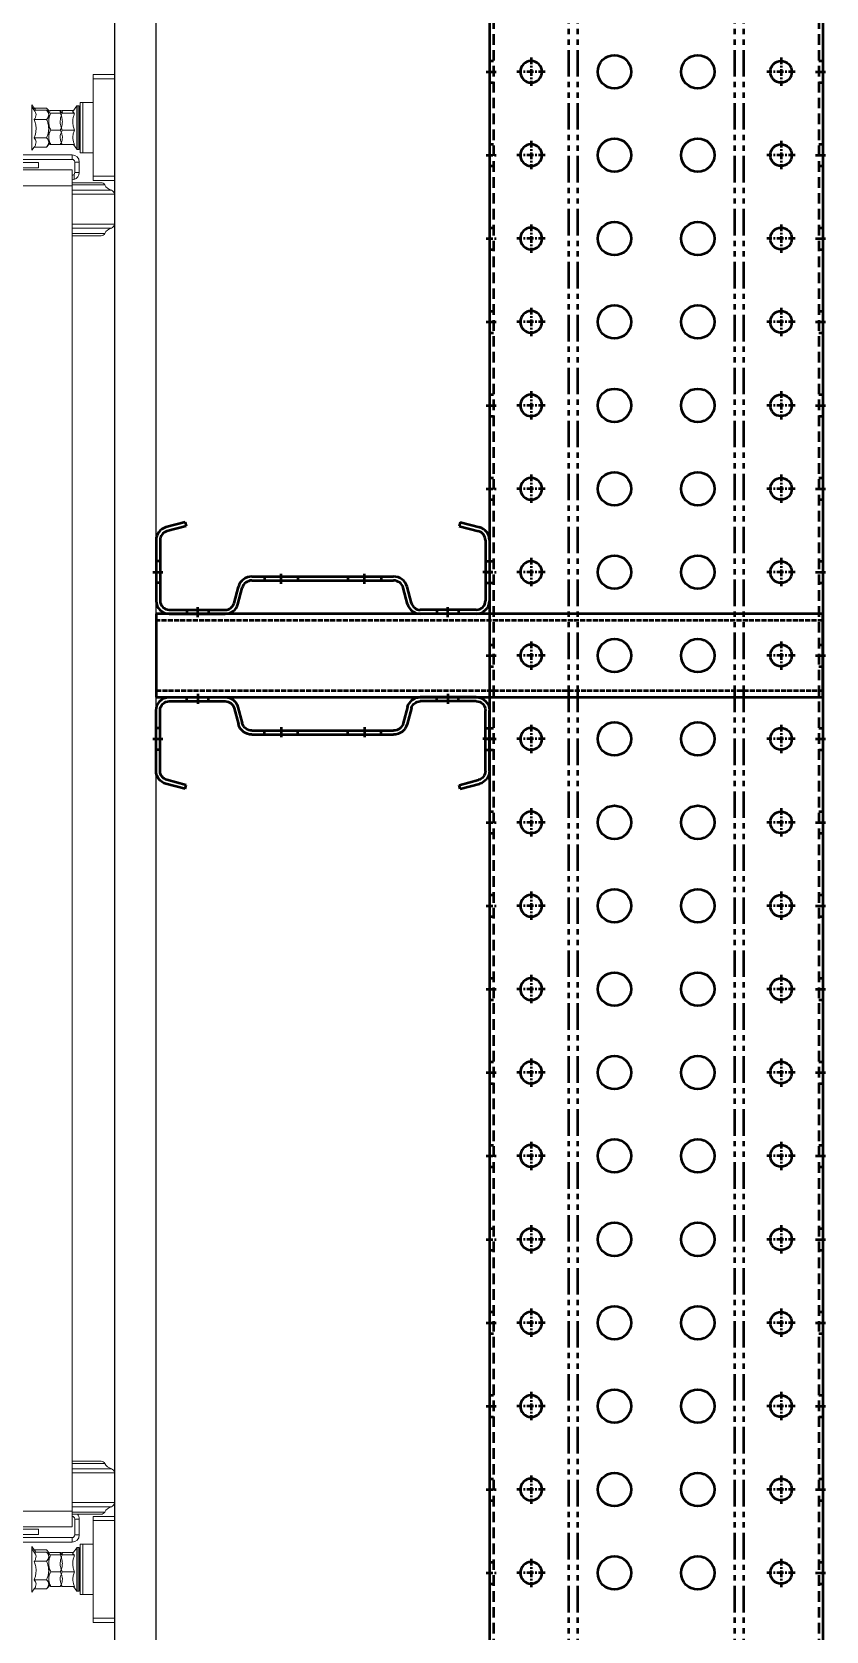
# Model space of a CAD drawing. Header units: millimetres. Extents: x -677815 to 476396, y -125373 to 39000.
# Drawn here: x 398462 to 398939, y -30490 to -29531 of the extents above; entities that cross this region are included whole.
import ezdxf

# ---------------------------------------------------------------- set-up
doc = ezdxf.new("R2010")
doc.units = ezdxf.units.MM
for name, pattern in [('Xref Rapid Pick$0$AM_ISO02W050', [7.5, 6, -1.5]), ('Xref Rapid Pick$0$AM_ISO02W050x2', [3.75, 3, -0.75]), ('Xref Rapid Pick$0$CENTER', [7, 4, -1, 1, -1]), ('Xref Rapid Pick$0$HIDDEN', [9.525, 6.35, -3.175]), ('Xref Rapid Pick$0$PHANTOM2', [31.75, 15.875, -3.175, 3.175, -3.175, 3.175, -3.175])]:
    doc.linetypes.add(name, pattern=pattern)
for name, color, linetype, lineweight in [('AM_BOR', 4, 'Continuous', 25), ('Xref Rapid Pick$0$AM_BOR', 4, 'Continuous', 25), ('Xref Rapid Pick$0$BEAM_SIGMA', 2, 'Continuous', 50), ('Xref Rapid Pick$0$S Cont 2.5', 7, 'Continuous', 50), ('Xref Rapid Pick$0$S Hidden', 9, 'Xref Rapid Pick$0$AM_ISO02W050', 25)]:
    doc.layers.add(name, color=color, linetype=linetype, lineweight=lineweight)
doc.layers.add('Xref Rapid Pick$0$B', color=4, linetype='Continuous')
doc.layers.add('Xref Rapid Pick$0$RCD_DETAILS', color=55, linetype='Continuous')

# ---------------------------------------------------------------- blocks, each defined once
blk = doc.blocks.new('*U794')
for p, q in [((32175, 25), (-25, 25)), ((32175, -175), (-25, -175))]:
    blk.add_line(p, q)
at = {"color": 8, "linetype": 'Xref Rapid Pick$0$HIDDEN'}
for p, q in [((32175, 22.6), (-25, 22.6)), ((11443.5, 25), (11443.5, 22.6)), ((11456.5, 25), (11456.5, 22.6)), ((11493.5, 25), (11493.5, 22.6)), ((11506.5, 25), (11506.5, 22.6)), ((11543.5, 25), (11543.5, 22.6)), ((11556.5, 25), (11556.5, 22.6)), ((11593.5, 25), (11593.5, 22.6)), ((11606.5, 25), (11606.5, 22.6)), ((11643.5, 25), (11643.5, 22.6)), ((11656.5, 25), (11656.5, 22.6)), ((11693.5, 25), (11693.5, 22.6)), ((11706.5, 25), (11706.5, 22.6)), ((11743.5, 25), (11743.5, 22.6)), ((11756.5, 25), (11756.5, 22.6)), ((11793.5, 25), (11793.5, 22.6)), ((11806.5, 25), (11806.5, 22.6)), ((11843.5, 25), (11843.5, 22.6)), ((11856.5, 25), (11856.5, 22.6)), ((11893.5, 25), (11893.5, 22.6)), ((11906.5, 25), (11906.5, 22.6)), ((11943.5, 25), (11943.5, 22.6)), ((11956.5, 25), (11956.5, 22.6)), ((11993.5, 25), (11993.5, 22.6)), ((12006.5, 25), (12006.5, 22.6)), ((12043.5, 25), (12043.5, 22.6)), ((12056.5, 25), (12056.5, 22.6)), ((12093.5, 25), (12093.5, 22.6)), ((12106.5, 25), (12106.5, 22.6)), ((12143.5, 25), (12143.5, 22.6)), ((12156.5, 25), (12156.5, 22.6)), ((12193.5, 25), (12193.5, 22.6)), ((12206.5, 25), (12206.5, 22.6)), ((12243.5, 25), (12243.5, 22.6)), ((12256.5, 25), (12256.5, 22.6)), ((12293.5, 25), (12293.5, 22.6)), ((12306.5, 25), (12306.5, 22.6)), ((12343.5, 25), (12343.5, 22.6)), ((12356.5, 25), (12356.5, 22.6)), ((32175, -172.6), (-25, -172.6)), ((11443.5, -172.6), (11443.5, -175)), ((11456.5, -172.6), (11456.5, -175)), ((11493.5, -172.6), (11493.5, -175)), ((11506.5, -172.6), (11506.5, -175)), ((11543.5, -172.6), (11543.5, -175)), ((11556.5, -172.6), (11556.5, -175)), ((11593.5, -172.6), (11593.5, -175)), ((11606.5, -172.6), (11606.5, -175)), ((11643.5, -172.6), (11643.5, -175)), ((11656.5, -172.6), (11656.5, -175)), ((11693.5, -172.6), (11693.5, -175)), ((11706.5, -172.6), (11706.5, -175)), ((11743.5, -172.6), (11743.5, -175)), ((11756.5, -172.6), (11756.5, -175)), ((11793.5, -172.6), (11793.5, -175)), ((11806.5, -172.6), (11806.5, -175)), ((11843.5, -172.6), (11843.5, -175)), ((11856.5, -172.6), (11856.5, -175)), ((11893.5, -172.6), (11893.5, -175)), ((11906.5, -172.6), (11906.5, -175)), ((11943.5, -172.6), (11943.5, -175)), ((11956.5, -172.6), (11956.5, -175)), ((11993.5, -172.6), (11993.5, -175)), ((12006.5, -172.6), (12006.5, -175)), ((12043.5, -172.6), (12043.5, -175)), ((12056.5, -172.6), (12056.5, -175)), ((12093.5, -172.6), (12093.5, -175)), ((12106.5, -172.6), (12106.5, -175)), ((12143.5, -172.6), (12143.5, -175)), ((12156.5, -172.6), (12156.5, -175)), ((12193.5, -172.6), (12193.5, -175)), ((12206.5, -172.6), (12206.5, -175)), ((12243.5, -172.6), (12243.5, -175)), ((12256.5, -172.6), (12256.5, -175)), ((12293.5, -172.6), (12293.5, -175)), ((12306.5, -172.6), (12306.5, -175)), ((12343.5, -172.6), (12343.5, -175)), ((12356.5, -172.6), (12356.5, -175))]:
    blk.add_line(p, q, dxfattribs=at)
at = {"color": 8, "linetype": 'Xref Rapid Pick$0$CENTER'}
for p, q in [((11450, 27), (11450, 20.6)), ((11500, 27), (11500, 20.6)), ((11550, 27), (11550, 20.6)), ((11600, 27), (11600, 20.6)), ((11650, 27), (11650, 20.6)), ((11700, 27), (11700, 20.6)), ((11750, 27), (11750, 20.6)), ((11800, 27), (11800, 20.6)), ((11850, 27), (11850, 20.6)), ((11900, 27), (11900, 20.6)), ((11950, 27), (11950, 20.6)), ((12000, 27), (12000, 20.6)), ((12050, 27), (12050, 20.6)), ((12100, 27), (12100, 20.6)), ((12150, 27), (12150, 20.6)), ((12200, 27), (12200, 20.6)), ((12250, 27), (12250, 20.6)), ((12300, 27), (12300, 20.6)), ((12350, 27), (12350, 20.6)), ((11458.5, 0), (11441.5, 0)), ((11450, -8.5), (11450, 8.5)), ((11508.5, 0), (11491.5, 0)), ((11500, -8.5), (11500, 8.5)), ((11558.5, 0), (11541.5, 0)), ((11550, -8.5), (11550, 8.5)), ((11608.5, 0), (11591.5, 0)), ((11600, -8.5), (11600, 8.5)), ((11658.5, 0), (11641.5, 0)), ((11650, -8.5), (11650, 8.5)), ((11708.5, 0), (11691.5, 0)), ((11700, -8.5), (11700, 8.5)), ((11758.5, 0), (11741.5, 0)), ((11750, -8.5), (11750, 8.5)), ((11808.5, 0), (11791.5, 0)), ((11800, -8.5), (11800, 8.5)), ((11858.5, 0), (11841.5, 0)), ((11850, -8.5), (11850, 8.5)), ((11908.5, 0), (11891.5, 0)), ((11900, -8.5), (11900, 8.5)), ((11958.5, 0), (11941.5, 0)), ((11950, -8.5), (11950, 8.5)), ((12008.5, 0), (11991.5, 0)), ((12000, -8.5), (12000, 8.5)), ((12058.5, 0), (12041.5, 0)), ((12050, -8.5), (12050, 8.5)), ((12108.5, 0), (12091.5, 0)), ((12100, -8.5), (12100, 8.5)), ((12158.5, 0), (12141.5, 0)), ((12150, -8.5), (12150, 8.5)), ((12208.5, 0), (12191.5, 0)), ((12200, -8.5), (12200, 8.5)), ((12258.5, 0), (12241.5, 0)), ((12250, -8.5), (12250, 8.5)), ((12308.5, 0), (12291.5, 0)), ((12300, -8.5), (12300, 8.5)), ((12358.5, 0), (12341.5, 0)), ((12350, -8.5), (12350, 8.5)), ((11450, -158.5), (11450, -141.5)), ((11500, -158.5), (11500, -141.5)), ((11550, -158.5), (11550, -141.5)), ((11600, -158.5), (11600, -141.5)), ((11650, -158.5), (11650, -141.5)), ((11700, -158.5), (11700, -141.5)), ((11750, -158.5), (11750, -141.5)), ((11800, -158.5), (11800, -141.5)), ((11850, -158.5), (11850, -141.5)), ((11900, -158.5), (11900, -141.5)), ((11950, -158.5), (11950, -141.5)), ((12000, -158.5), (12000, -141.5)), ((12050, -158.5), (12050, -141.5)), ((12100, -158.5), (12100, -141.5)), ((12150, -158.5), (12150, -141.5)), ((12200, -158.5), (12200, -141.5)), ((12250, -158.5), (12250, -141.5)), ((12300, -158.5), (12300, -141.5)), ((12350, -158.5), (12350, -141.5)), ((11458.5, -150), (11441.5, -150)), ((11508.5, -150), (11491.5, -150)), ((11558.5, -150), (11541.5, -150)), ((11608.5, -150), (11591.5, -150)), ((11658.5, -150), (11641.5, -150)), ((11708.5, -150), (11691.5, -150)), ((11758.5, -150), (11741.5, -150)), ((11808.5, -150), (11791.5, -150)), ((11858.5, -150), (11841.5, -150)), ((11908.5, -150), (11891.5, -150)), ((11958.5, -150), (11941.5, -150)), ((12008.5, -150), (11991.5, -150)), ((12058.5, -150), (12041.5, -150)), ((12108.5, -150), (12091.5, -150)), ((12158.5, -150), (12141.5, -150)), ((12208.5, -150), (12191.5, -150)), ((12258.5, -150), (12241.5, -150)), ((12308.5, -150), (12291.5, -150)), ((12358.5, -150), (12341.5, -150)), ((11450, -170.6), (11450, -177)), ((11500, -170.6), (11500, -177)), ((11550, -170.6), (11550, -177)), ((11600, -170.6), (11600, -177)), ((11650, -170.6), (11650, -177)), ((11700, -170.6), (11700, -177)), ((11750, -170.6), (11750, -177)), ((11800, -170.6), (11800, -177)), ((11850, -170.6), (11850, -177)), ((11900, -170.6), (11900, -177)), ((11950, -170.6), (11950, -177)), ((12000, -170.6), (12000, -177)), ((12050, -170.6), (12050, -177)), ((12100, -170.6), (12100, -177)), ((12150, -170.6), (12150, -177)), ((12200, -170.6), (12200, -177)), ((12250, -170.6), (12250, -177)), ((12300, -170.6), (12300, -177)), ((12350, -170.6), (12350, -177))]:
    blk.add_line(p, q, dxfattribs=at)
at = {"color": 9, "linetype": 'Xref Rapid Pick$0$PHANTOM2'}
for p, q in [((32175, -22.54), (-25, -22.54)), ((32175, -27.9), (-25, -27.9)), ((32175, -122.1), (-25, -122.1)), ((32175, -127.46), (-25, -127.46))]:
    blk.add_line(p, q, dxfattribs=at)
at = {"extrusion": (0, 0, -1)}
for centre in [(-11450, 0), (-11500, 0), (-11550, 0), (-11600, 0), (-11650, 0), (-11700, 0), (-11750, 0), (-11800, 0), (-11850, 0), (-11900, 0), (-11950, 0), (-12000, 0), (-12050, 0), (-12100, 0), (-12150, 0), (-12200, 0), (-12250, 0), (-12300, 0), (-12350, 0)]:
    blk.add_circle(centre, 6.5, dxfattribs=at)
for centre, radius in [((11450, -50), 10), ((11500, -50), 10), ((11550, -50), 10), ((11600, -50), 10), ((11650, -50), 10), ((11700, -50), 10), ((11750, -50), 10), ((11800, -50), 10), ((11850, -50), 10), ((11900, -50), 10), ((11950, -50), 10), ((12000, -50), 10), ((12050, -50), 10), ((12100, -50), 10), ((12150, -50), 10), ((12200, -50), 10), ((12250, -50), 10), ((12300, -50), 10), ((12350, -50), 10), ((11450, -100), 10), ((11500, -100), 10), ((11550, -100), 10), ((11600, -100), 10), ((11650, -100), 10), ((11700, -100), 10), ((11750, -100), 10), ((11800, -100), 10), ((11850, -100), 10), ((11900, -100), 10), ((11950, -100), 10), ((12000, -100), 10), ((12050, -100), 10), ((12100, -100), 10), ((12150, -100), 10), ((12200, -100), 10), ((12250, -100), 10), ((12300, -100), 10), ((12350, -100), 10), ((11450, -150), 6.5), ((11500, -150), 6.5), ((11550, -150), 6.5), ((11600, -150), 6.5), ((11650, -150), 6.5), ((11700, -150), 6.5), ((11750, -150), 6.5), ((11800, -150), 6.5), ((11850, -150), 6.5), ((11900, -150), 6.5), ((11950, -150), 6.5), ((12000, -150), 6.5), ((12050, -150), 6.5), ((12100, -150), 6.5), ((12150, -150), 6.5), ((12200, -150), 6.5), ((12250, -150), 6.5), ((12300, -150), 6.5), ((12350, -150), 6.5)]:
    blk.add_circle(centre, radius)
blk = doc.blocks.new('Xref Rapid Pick$0$RK1223 sv')
for p, q in [((44.25, 25), (7.9, 25)), ((44.25, 22.6), (7.9, 22.6)), ((0, 17.1), (0, -16.48)), ((2.4, 17.1), (2.4, -16.48)), ((52.66, 6.93), (49.56, 18.52)), ((54.98, 7.55), (51.88, 19.14)), ((54.98, 7.55), (52.66, 6.93)), ((5.86, -24.11), (15.55, -26.7)), ((6.48, -21.79), (16.17, -24.39)), ((20, -32.5), (20, -117.5)), ((22.4, -32.5), (22.4, -117.5)), ((5.86, -125.89), (15.55, -123.3)), ((0, -167.1), (0, -133.52)), ((2.4, -167.1), (2.4, -133.52)), ((6.48, -128.21), (16.17, -125.61)), ((52.66, -156.93), (49.56, -168.52)), ((54.98, -157.55), (51.88, -169.14)), ((54.98, -157.55), (52.66, -156.93)), ((44.25, -172.6), (7.9, -172.6)), ((44.25, -175), (7.9, -175))]:
    blk.add_line(p, q)
at = {"color": 8, "linetype": 'Xref Rapid Pick$0$HIDDEN'}
for p, q in [((18.5, 22.6), (18.5, 25)), ((31.5, 22.6), (31.5, 25)), ((2.4, 6.5), (0, 6.5)), ((2.4, -6.5), (0, -6.5)), ((22.4, -40), (20, -40)), ((22.4, -60), (20, -60)), ((22.4, -90), (20, -90)), ((22.4, -110), (20, -110)), ((2.4, -143.5), (0, -143.5)), ((2.4, -156.5), (0, -156.5)), ((18.5, -172.6), (18.5, -175)), ((31.5, -172.6), (31.5, -175))]:
    blk.add_line(p, q, dxfattribs=at)
at = {"color": 8, "linetype": 'Xref Rapid Pick$0$CENTER'}
for p, q in [((25, 27), (25, 20.6)), ((-2, 0), (4.4, 0)), ((18, -50), (24.4, -50)), ((18, -100), (24.4, -100)), ((-2, -150), (4.4, -150)), ((25, -177), (25, -170.6))]:
    blk.add_line(p, q, dxfattribs=at)
for centre, radius, start, end in [((7.9, 17.1), 7.9, 90, 180), ((7.9, 17.1), 5.5, 90, 180), ((44.25, 17.1), 7.9, 15, 90), ((44.25, 17.1), 5.5, 15, 90), ((7.9, -16.48), 7.9, 180, 255), ((7.9, -16.48), 5.5, 180, 255), ((14, -32.5), 6, 0, 75), ((14, -32.5), 8.4, 0, 75), ((14, -117.5), 6, 285, 360), ((14, -117.5), 8.4, 285, 360), ((7.9, -133.52), 7.9, 105, 180), ((7.9, -133.52), 5.5, 105, 180), ((7.9, -167.1), 7.9, 180, 270), ((7.9, -167.1), 5.5, 180, 270), ((44.25, -167.1), 5.5, 270, 345), ((44.25, -167.1), 7.9, 270, 345)]:
    blk.add_arc(centre, radius, start, end)
blk = doc.blocks.new('*U791')
at = {"layer": 'Xref Rapid Pick$0$BEAM_SIGMA'}
blk.add_blockref('Xref Rapid Pick$0$RK1223 sv', (0, 0), dxfattribs=at)
blk = doc.blocks.new('Xref Rapid Pick$0$A$C3945242F')
at = {"layer": 'Xref Rapid Pick$0$S Cont 2.5'}
for p, q in [((0, 400), (0, 0)), ((50, 400), (0, 400)), ((50, 0), (50, 400)), ((0, 0), (50, 0))]:
    blk.add_line(p, q, dxfattribs=at)
at = {"layer": 'Xref Rapid Pick$0$S Hidden', "linetype": 'Xref Rapid Pick$0$AM_ISO02W050x2', "lineweight": 50}
for p, q in [((4, 400), (4, 0)), ((46, 0), (46, 400))]:
    blk.add_line(p, q, dxfattribs=at)
blk = doc.blocks.new('*U883')
at = {"xscale": -1}
blk.add_blockref('*U791', (-25, 159.51), dxfattribs=at)
blk.add_blockref('*U791', (25, 159.51))
at = {"layer": 'Xref Rapid Pick$0$AM_BOR'}
blk.add_blockref('Xref Rapid Pick$0$A$C3945242F', (-25, -215.49), dxfattribs=at)
blk = doc.blocks.new('*U884')
at = {"layer": 'Xref Rapid Pick$0$B', "color": 0, "linetype": 'ByBlock', "lineweight": -2, "transparency": 16777216}
blk.add_blockref('*U883', (11900, 0), dxfattribs=at)
blk = doc.blocks.new('Xref Rapid Pick$0$RP')
at = {"linetype": 'Continuous', "lineweight": 15}
for p, q in [((-406.79, 0), (-406.79, 177.97)), ((-397.25, 177.97), (-397.25, 0)), ((397.25, 0), (397.25, 177.97)), ((406.79, 177.97), (406.79, 0)), ((-415.89, 50.85), (-415.89, 0)), ((-413.14, 50.85), (-413.14, 0)), ((-411.24, 20.22), (-411.24, 49.58)), ((-408.06, 49.58), (-408.06, 20.22)), ((408.06, 20.22), (408.06, 49.58)), ((411.24, 49.58), (411.24, 20.22)), ((413.14, 50.85), (413.14, 0)), ((415.89, 50.85), (415.89, 0)), ((-445.87, 24.08), (-443.9, 22.66)), ((-445.87, 24.08), (-419.9, 24.08)), ((-443.9, 15.31), (-443.9, 22.66)), ((-438.39, 15.31), (-438.39, 22.66)), ((-427.38, 15.31), (-427.38, 22.66)), ((-421.88, 22.66), (-419.9, 24.08)), ((-421.88, 15.31), (-421.88, 22.66)), ((-420.53, 22.66), (-418.55, 24.08)), ((-420.53, 15.31), (-420.53, 22.66)), ((-419.9, 24.08), (-418.55, 24.08)), ((-411.24, 20.22), (-408.06, 20.22)), ((408.06, 20.22), (411.24, 20.22)), ((418.55, 24.08), (420.53, 22.66)), ((418.55, 24.08), (444.52, 24.08)), ((420.53, 15.31), (420.53, 22.66)), ((426.03, 15.31), (426.03, 22.66)), ((437.04, 15.31), (437.04, 22.66)), ((442.54, 22.66), (444.52, 24.08)), ((442.54, 15.31), (442.54, 22.66)), ((443.9, 22.66), (445.87, 24.08)), ((443.9, 15.31), (443.9, 22.66)), ((444.52, 24.08), (445.87, 24.08)), ((-443.9, 15.31), (-442.42, 14.03)), ((-442.42, 14.03), (-441.14, 14.03)), ((-442.42, 12.76), (-442.42, 7.09)), ((-441.14, 14.03), (-432.89, 14.03)), ((-433.74, 12.76), (-433.74, 7.09)), ((-432.89, 14.03), (-425.97, 14.03)), ((-422.77, 14.03), (-425.97, 14.03)), ((-423.54, 12.76), (-423.54, 7.09)), ((-423.35, 14.03), (-421.88, 15.31)), ((-422.61, 14.03), (-422, 14.03)), ((-422, 14.03), (-420.53, 15.31)), ((-422, 12.76), (-422, 7.09)), ((420.53, 15.31), (422, 14.03)), ((422, 14.03), (423.28, 14.03)), ((422, 12.76), (422, 7.09)), ((423.28, 14.03), (431.54, 14.03)), ((430.68, 12.76), (430.68, 7.09)), ((431.54, 14.03), (438.57, 14.03)), ((441.65, 14.03), (438.46, 14.03)), ((440.89, 12.76), (440.89, 7.09)), ((441.07, 14.03), (442.54, 15.31)), ((441.81, 14.03), (442.42, 14.03)), ((442.42, 14.03), (443.9, 15.31)), ((442.42, 12.76), (442.42, 7.09)), ((-442.42, 5.86), (-442.42, -1.5)), ((-433.74, 5.86), (-433.74, -1.5)), ((-423.54, 5.86), (-423.54, -1.5)), ((-422, 5.86), (-422, -0.93)), ((-415.89, 0), (-413.14, 0)), ((-397.25, 0), (-406.79, 0)), ((-399.16, -17.38), (-399.16, 0)), ((-397.25, 0), (397.25, 0)), ((-394.65, -2.38), (-394.65, 0)), ((-392.21, 0), (-392.21, -25.42)), ((-374.33, -25.42), (-374.33, 0)), ((-371.89, 0), (-371.89, -23.59)), ((-368.7, -19.62), (-368.7, 0)), ((-367.38, 0), (-367.38, -17.38)), ((367.38, -17.38), (367.38, 0)), ((368.7, 0), (368.7, -19.62)), ((371.89, -23.59), (371.89, 0)), ((374.33, 0), (374.33, -25.42)), ((392.21, -25.42), (392.21, 0)), ((394.65, 0), (394.65, -23.59)), ((406.79, 0), (397.25, 0)), ((397.84, -19.62), (397.84, 0)), ((399.16, 0), (399.16, -17.38)), ((401.02, -1.16), (400.86, 0)), ((413.14, 0), (415.89, 0)), ((422, 5.86), (422, -1.5)), ((430.68, 5.86), (430.68, -1.5)), ((440.89, 5.86), (440.89, -1.5)), ((442.42, 5.86), (442.42, -0.93)), ((-447.31, -4.77), (-447.31, -6.36)), ((-447.31, -4.77), (-417.12, -4.77)), ((-447.31, -6.36), (-447.31, -12.71)), ((-447.31, -6.36), (-417.12, -6.36)), ((-445.3, -3.12), (-445.3, -4)), ((-419.12, -3.12), (-445.3, -3.12)), ((-419.12, -4), (-445.3, -4)), ((-442.42, -0.93), (-445.2, -2.91)), ((-419.22, -2.91), (-445.2, -2.91)), ((-419.37, -4.26), (-445.05, -4.26)), ((-438.57, -4.26), (-438.57, -4.77)), ((-425.85, -4.77), (-425.85, -4.26)), ((-419.22, -2.91), (-422.54, -0.54)), ((-419.12, -4), (-419.12, -3.12)), ((-417.12, -6.36), (-417.12, -4.77)), ((-417.12, -12.71), (-417.12, -6.36)), ((-411.55, -1.59), (-411.55, -4.33)), ((-402.02, -1.59), (-411.55, -1.59)), ((-402.02, -4.33), (-411.55, -4.33)), ((-402.02, -1.59), (-402.02, -4.33)), ((-397.84, -0.13), (-397.84, -19.62)), ((-394.65, -23.59), (-394.65, -2.38)), ((404.11, -1.16), (401.02, -1.16)), ((405.2, -1.59), (405.2, -4.33)), ((405.2, -1.59), (411.55, -1.59)), ((405.2, -4.33), (411.55, -4.33)), ((411.55, -1.59), (411.55, -4.33)), ((417.12, -4.77), (417.12, -6.36)), ((417.12, -4.77), (447.31, -4.77)), ((417.12, -6.36), (417.12, -12.71)), ((417.12, -6.36), (447.31, -6.36)), ((419.12, -3.12), (419.12, -4)), ((445.3, -3.12), (419.12, -3.12)), ((445.3, -4), (419.12, -4)), ((422, -0.93), (419.22, -2.91)), ((445.2, -2.91), (419.22, -2.91)), ((445.05, -4.26), (419.37, -4.26)), ((425.85, -4.26), (425.85, -4.77)), ((438.57, -4.77), (438.57, -4.26)), ((445.2, -2.91), (441.88, -0.54)), ((445.3, -4), (445.3, -3.12)), ((447.31, -6.36), (447.31, -4.77)), ((447.31, -12.71), (447.31, -6.36)), ((-463.99, -25.42), (-463.99, -12.71)), ((-463.99, -12.71), (-461.45, -12.71)), ((-461.45, -12.71), (-461.45, -25.42)), ((-461.45, -12.71), (-402.97, -12.71)), ((-402.97, -25.42), (-402.97, -12.71)), ((-402.97, -12.71), (-400.43, -12.71)), ((-400.43, -12.71), (-400.43, -25.42)), ((400.43, -25.42), (400.43, -12.71)), ((400.43, -12.71), (402.97, -12.71)), ((402.97, -12.71), (402.97, -25.42)), ((402.97, -12.71), (461.45, -12.71)), ((461.45, -25.42), (461.45, -12.71)), ((461.45, -12.71), (463.99, -12.71)), ((463.99, -12.71), (463.99, -25.42)), ((-461.45, -25.42), (-463.99, -25.42)), ((-461.45, -25.42), (-402.97, -25.42)), ((-400.43, -25.42), (-402.97, -25.42)), ((-392.21, -25.42), (-374.33, -25.42)), ((374.33, -25.42), (392.21, -25.42)), ((402.97, -25.42), (400.43, -25.42)), ((402.97, -25.42), (461.45, -25.42)), ((463.99, -25.42), (461.45, -25.42))]:
    blk.add_line(p, q, dxfattribs=at)
for centre, radius, start, end in [((-411.55, 0), 4.33, 180, 270), ((-411.55, 0), 1.59, 180, 270), ((-402.02, 0), 1.59, 270, 0), ((411.55, 0), 1.59, 270, 0), ((411.55, 0), 4.33, 270, 0), ((-445.05, -3.12), 0.254, 125.53768, 180), ((-445.05, -4), 0.254, 180, 270), ((-419.37, -4), 0.254, 270, 0), ((-419.37, -3.12), 0.254, 0, 54.46232), ((-402.02, 0), 4.33, 270, 311.28645), ((405.2, 0), 4.33, 195.47763, 270), ((405.2, 0), 1.59, 226.71899, 270), ((419.37, -3.12), 0.254, 125.53768, 180), ((419.37, -4), 0.254, 180, 270), ((445.05, -4), 0.254, 270, 0), ((445.05, -3.12), 0.254, 0, 54.46232), ((-396.62, -17.38), 2.54, 180, 241.3297), ((-369.92, -17.38), 2.54, 298.6703, 0), ((369.92, -17.38), 2.54, 180, 241.3297), ((396.62, -17.38), 2.54, 298.6703, 0), ((-401.01, -25.42), 6.62, 16.10847, 61.3297), ((-392.21, -22.88), 2.54, 196.10847, 270), ((-374.33, -22.88), 2.54, 270, 343.89153), ((-365.53, -25.42), 6.62, 118.6703, 163.89153), ((365.53, -25.42), 6.62, 16.10847, 61.3297), ((374.33, -22.88), 2.54, 196.10847, 270), ((392.21, -22.88), 2.54, 270, 343.89153), ((401.01, -25.42), 6.62, 118.6703, 163.89153)]:
    blk.add_arc(centre, radius, start, end, dxfattribs=at)
for points, knots in [([(-443.9, 22.66), (-443.41, 22.36), (-442.43, 21.73), (-440.96, 21.52), (-439.6, 21.88), (-438.8, 22.4), (-438.39, 22.66)], [0, 0, 0, 0, 0.270479, 0.550331, 0.772332, 1, 1, 1, 1]), ([(-438.39, 22.66), (-437.69, 22.43), (-436.27, 21.97), (-433.9, 21.57), (-431.3, 21.61), (-429.07, 22.09), (-427.78, 22.53), (-427.38, 22.66)], [0, 0, 0, 0, 0.1972011, 0.3973854, 0.6374081, 0.886644, 1, 1, 1, 1]), ([(-427.38, 22.66), (-426.9, 22.36), (-425.91, 21.73), (-424.45, 21.52), (-423.09, 21.88), (-422.28, 22.4), (-421.88, 22.66)], [0, 0, 0, 0, 0.270479, 0.550331, 0.772332, 1, 1, 1, 1]), ([(-421.88, 21.92), (-421.84, 21.93), (-421.37, 22.04), (-420.93, 22.37), (-420.53, 22.66)], [0, 0, 0, 0, 0.086767, 1, 1, 1, 1]), ([(420.53, 22.66), (421.01, 22.36), (422, 21.73), (423.46, 21.52), (424.82, 21.88), (425.62, 22.4), (426.03, 22.66)], [0, 0, 0, 0, 0.270479, 0.550331, 0.772332, 1, 1, 1, 1]), ([(426.03, 22.66), (426.73, 22.43), (428.15, 21.97), (430.52, 21.57), (433.13, 21.61), (435.35, 22.09), (436.64, 22.53), (437.04, 22.66)], [0, 0, 0, 0, 0.1972011, 0.3973854, 0.6374081, 0.886644, 1, 1, 1, 1]), ([(437.04, 22.66), (437.52, 22.36), (438.51, 21.73), (439.97, 21.52), (441.33, 21.88), (442.14, 22.4), (442.54, 22.66)], [0, 0, 0, 0, 0.270479, 0.550331, 0.772332, 1, 1, 1, 1]), ([(442.54, 21.92), (442.59, 21.93), (443.05, 22.04), (443.49, 22.37), (443.9, 22.66)], [0, 0, 0, 0, 0.086767, 1, 1, 1, 1]), ([(-441.14, 14.03), (-441.53, 14.08), (-442.31, 14.18), (-443.22, 14.75), (-443.74, 15.18), (-443.9, 15.31)], [0, 0, 0, 0, 0.406292, 0.82727, 1, 1, 1, 1]), ([(-442.42, 12.76), (-442.05, 12.95), (-441.18, 13.4), (-439.73, 13.91), (-438.64, 13.99), (-438.08, 14.03)], [0, 0, 0, 0, 0.26546, 0.628076, 1, 1, 1, 1]), ([(-441.65, 14.03), (-441.76, 13.99), (-441.98, 13.89), (-442.23, 13.32), (-442.38, 12.89), (-442.42, 12.76)], [0, 0, 0, 0, 0.406292, 0.82727, 1, 1, 1, 1]), ([(-438.39, 15.31), (-438.82, 14.97), (-439.69, 14.29), (-440.64, 14.04), (-441.13, 14.03), (-441.14, 14.03)], [0, 0, 0, 0, 0.48434, 0.986326, 1, 1, 1, 1]), ([(-432.89, 14.03), (-433.01, 14.04), (-433.84, 14.04), (-435.38, 14.25), (-437.08, 14.76), (-438.07, 15.17), (-438.39, 15.31)], [0, 0, 0, 0, 0.066532, 0.435283, 0.814551, 1, 1, 1, 1]), ([(-438.08, 14.03), (-437.98, 14.03), (-437.33, 14.02), (-436.12, 13.82), (-434.78, 13.31), (-434, 12.9), (-433.74, 12.76)], [0, 0, 0, 0, 0.066532, 0.435283, 0.814551, 1, 1, 1, 1]), ([(-433.74, 12.76), (-432.95, 13.1), (-431.33, 13.78), (-429.57, 14.03), (-428.66, 14.03), (-428.64, 14.03)], [0, 0, 0, 0, 0.48434, 0.986326, 1, 1, 1, 1]), ([(-427.38, 15.31), (-427.85, 15.12), (-428.95, 14.67), (-430.79, 14.15), (-432.18, 14.07), (-432.89, 14.03)], [0, 0, 0, 0, 0.26546, 0.628076, 1, 1, 1, 1]), ([(-428.64, 14.03), (-427.93, 13.99), (-426.47, 13.89), (-424.78, 13.32), (-423.82, 12.89), (-423.54, 12.76)], [0, 0, 0, 0, 0.406292, 0.82727, 1, 1, 1, 1]), ([(-424.63, 14.03), (-425.01, 14.08), (-425.8, 14.18), (-426.71, 14.75), (-427.23, 15.18), (-427.38, 15.31)], [0, 0, 0, 0, 0.406292, 0.82727, 1, 1, 1, 1]), ([(-421.88, 15.31), (-422.31, 14.97), (-423.18, 14.29), (-424.13, 14.04), (-424.62, 14.03), (-424.63, 14.03)], [0, 0, 0, 0, 0.48434, 0.986326, 1, 1, 1, 1]), ([(-423.54, 12.76), (-423.42, 13.1), (-423.17, 13.78), (-422.91, 14.03), (-422.77, 14.03), (-422.77, 14.03)], [0, 0, 0, 0, 0.48434, 0.986326, 1, 1, 1, 1]), ([(-420.53, 15.31), (-420.95, 14.97), (-421.83, 14.29), (-422.78, 14.04), (-423.27, 14.03), (-423.28, 14.03)], [0, 0, 0, 0, 0.48434, 0.986326, 1, 1, 1, 1]), ([(-422.77, 14.03), (-422.66, 13.99), (-422.44, 13.89), (-422.19, 13.32), (-422.05, 12.89), (-422, 12.76)], [0, 0, 0, 0, 0.406292, 0.82727, 1, 1, 1, 1]), ([(423.28, 14.03), (422.89, 14.08), (422.11, 14.18), (421.2, 14.75), (420.68, 15.18), (420.53, 15.31)], [0, 0, 0, 0, 0.406292, 0.82727, 1, 1, 1, 1]), ([(422, 12.76), (422.37, 12.95), (423.24, 13.4), (424.69, 13.91), (425.78, 13.99), (426.34, 14.03)], [0, 0, 0, 0, 0.26546, 0.628076, 1, 1, 1, 1]), ([(422.77, 14.03), (422.66, 13.99), (422.44, 13.89), (422.19, 13.32), (422.05, 12.89), (422, 12.76)], [0, 0, 0, 0, 0.406292, 0.82727, 1, 1, 1, 1]), ([(426.03, 15.31), (425.6, 14.97), (424.73, 14.29), (423.78, 14.04), (423.29, 14.03), (423.28, 14.03)], [0, 0, 0, 0, 0.48434, 0.986326, 1, 1, 1, 1]), ([(431.54, 14.03), (431.41, 14.04), (430.58, 14.04), (429.05, 14.25), (427.34, 14.76), (426.36, 15.17), (426.03, 15.31)], [0, 0, 0, 0, 0.066532, 0.435283, 0.814551, 1, 1, 1, 1]), ([(426.34, 14.03), (426.44, 14.03), (427.09, 14.02), (428.3, 13.82), (429.64, 13.31), (430.42, 12.9), (430.68, 12.76)], [0, 0, 0, 0, 0.066532, 0.435283, 0.814551, 1, 1, 1, 1]), ([(430.68, 12.76), (431.47, 13.1), (433.09, 13.78), (434.85, 14.03), (435.76, 14.03), (435.78, 14.03)], [0, 0, 0, 0, 0.48434, 0.986326, 1, 1, 1, 1]), ([(437.04, 15.31), (436.57, 15.12), (435.47, 14.67), (433.63, 14.15), (432.24, 14.07), (431.54, 14.03)], [0, 0, 0, 0, 0.26546, 0.628076, 1, 1, 1, 1]), ([(435.78, 14.03), (436.5, 13.99), (437.95, 13.89), (439.64, 13.32), (440.61, 12.89), (440.89, 12.76)], [0, 0, 0, 0, 0.406292, 0.82727, 1, 1, 1, 1]), ([(439.79, 14.03), (439.41, 14.08), (438.62, 14.18), (437.71, 14.75), (437.19, 15.18), (437.04, 15.31)], [0, 0, 0, 0, 0.406292, 0.82727, 1, 1, 1, 1]), ([(442.54, 15.31), (442.12, 14.97), (441.25, 14.29), (440.29, 14.04), (439.81, 14.03), (439.79, 14.03)], [0, 0, 0, 0, 0.48434, 0.986326, 1, 1, 1, 1]), ([(440.89, 12.76), (441, 13.1), (441.25, 13.78), (441.51, 14.03), (441.65, 14.03), (441.65, 14.03)], [0, 0, 0, 0, 0.48434, 0.986326, 1, 1, 1, 1]), ([(443.9, 15.31), (443.47, 14.97), (442.6, 14.29), (441.64, 14.04), (441.16, 14.03), (441.14, 14.03)], [0, 0, 0, 0, 0.48434, 0.986326, 1, 1, 1, 1]), ([(441.65, 14.03), (441.76, 13.99), (441.98, 13.89), (442.23, 13.32), (442.38, 12.89), (442.42, 12.76)], [0, 0, 0, 0, 0.4062922, 0.8272698, 1, 1, 1, 1]), ([(-442.42, 5.86), (-441.74, 6.19), (-440.37, 6.87), (-438.87, 7.13), (-438.1, 7.13), (-438.08, 7.13)], [0, 0, 0, 0, 0.48434, 0.986326, 1, 1, 1, 1]), ([(-442.42, 7.09), (-442.05, 6.9), (-441.18, 6.46), (-439.73, 5.94), (-438.64, 5.86), (-438.08, 5.82)], [0, 0, 0, 0, 0.2654599, 0.6280765, 1, 1, 1, 1]), ([(-442.17, 6.48), (-442.21, 6.55), (-442.3, 6.71), (-442.38, 6.96), (-442.42, 7.09)], [0, 0, 0, 0, 0.476151, 1, 1, 1, 1]), ([(-442.17, 6.48), (-442.21, 6.4), (-442.3, 6.24), (-442.38, 5.99), (-442.42, 5.86)], [0, 0, 0, 0, 0.476151, 1, 1, 1, 1]), ([(-438.08, 7.13), (-437.47, 7.08), (-436.24, 6.98), (-434.8, 6.41), (-433.98, 5.99), (-433.74, 5.86)], [0, 0, 0, 0, 0.406292, 0.82727, 1, 1, 1, 1]), ([(-438.08, 5.82), (-437.98, 5.82), (-437.33, 5.83), (-436.12, 6.04), (-434.78, 6.55), (-434, 6.96), (-433.74, 7.09)], [0, 0, 0, 0, 0.066532, 0.435283, 0.814551, 1, 1, 1, 1]), ([(-433.74, 5.86), (-433.31, 6.05), (-432.29, 6.5), (-430.59, 7.01), (-429.29, 7.09), (-428.64, 7.13)], [0, 0, 0, 0, 0.26546, 0.628076, 1, 1, 1, 1]), ([(-433.74, 7.09), (-432.95, 6.76), (-431.33, 6.08), (-429.57, 5.82), (-428.66, 5.82), (-428.64, 5.82)], [0, 0, 0, 0, 0.48434, 0.986326, 1, 1, 1, 1]), ([(-428.64, 7.13), (-428.52, 7.13), (-427.76, 7.12), (-426.33, 6.91), (-424.75, 6.4), (-423.84, 5.99), (-423.54, 5.86)], [0, 0, 0, 0, 0.066532, 0.435283, 0.814551, 1, 1, 1, 1]), ([(-428.64, 5.82), (-427.93, 5.87), (-426.47, 5.97), (-424.78, 6.54), (-423.82, 6.97), (-423.54, 7.09)], [0, 0, 0, 0, 0.406292, 0.82727, 1, 1, 1, 1]), ([(-423.54, 5.86), (-423.42, 6.19), (-423.17, 6.87), (-422.91, 7.13), (-422.77, 7.13), (-422.77, 7.13)], [0, 0, 0, 0, 0.48434, 0.986326, 1, 1, 1, 1]), ([(-423.54, 7.09), (-423.42, 6.76), (-423.17, 6.08), (-422.91, 5.82), (-422.77, 5.82), (-422.77, 5.82)], [0, 0, 0, 0, 0.48434, 0.986326, 1, 1, 1, 1]), ([(-422.77, 7.13), (-422.66, 7.08), (-422.44, 6.98), (-422.19, 6.41), (-422.05, 5.99), (-422, 5.86)], [0, 0, 0, 0, 0.406292, 0.82727, 1, 1, 1, 1]), ([(-422.77, 5.82), (-422.66, 5.87), (-422.44, 5.97), (-422.19, 6.54), (-422.05, 6.97), (-422, 7.09)], [0, 0, 0, 0, 0.4062922, 0.8272698, 1, 1, 1, 1]), ([(403.61, 0), (403.63, -0.18), (403.66, -0.53), (403.88, -0.92), (404.05, -1.1), (404.11, -1.16)], [0, 0, 0, 0, 0.409429, 0.818921, 1, 1, 1, 1]), ([(422, 5.86), (422.68, 6.19), (424.05, 6.87), (425.55, 7.13), (426.32, 7.13), (426.34, 7.13)], [0, 0, 0, 0, 0.48434, 0.986326, 1, 1, 1, 1]), ([(422, 7.09), (422.37, 6.9), (423.24, 6.46), (424.69, 5.94), (425.78, 5.86), (426.34, 5.82)], [0, 0, 0, 0, 0.2654599, 0.6280765, 1, 1, 1, 1]), ([(422.25, 6.48), (422.21, 6.55), (422.13, 6.71), (422.05, 6.96), (422, 7.09)], [0, 0, 0, 0, 0.476151, 1, 1, 1, 1]), ([(422.25, 6.48), (422.21, 6.4), (422.13, 6.24), (422.05, 5.99), (422, 5.86)], [0, 0, 0, 0, 0.476151, 1, 1, 1, 1]), ([(426.34, 7.13), (426.95, 7.08), (428.18, 6.98), (429.62, 6.41), (430.44, 5.99), (430.68, 5.86)], [0, 0, 0, 0, 0.406292, 0.82727, 1, 1, 1, 1]), ([(426.34, 5.82), (426.44, 5.82), (427.09, 5.83), (428.3, 6.04), (429.64, 6.55), (430.42, 6.96), (430.68, 7.09)], [0, 0, 0, 0, 0.066532, 0.435283, 0.814551, 1, 1, 1, 1]), ([(430.68, 5.86), (431.11, 6.05), (432.13, 6.5), (433.84, 7.01), (435.13, 7.09), (435.78, 7.13)], [0, 0, 0, 0, 0.26546, 0.628076, 1, 1, 1, 1]), ([(430.68, 7.09), (431.47, 6.76), (433.09, 6.08), (434.85, 5.82), (435.76, 5.82), (435.78, 5.82)], [0, 0, 0, 0, 0.48434, 0.986326, 1, 1, 1, 1]), ([(435.78, 7.13), (435.9, 7.13), (436.66, 7.12), (438.09, 6.91), (439.67, 6.4), (440.58, 5.99), (440.89, 5.86)], [0, 0, 0, 0, 0.066532, 0.435283, 0.814551, 1, 1, 1, 1]), ([(435.78, 5.82), (436.5, 5.87), (437.95, 5.97), (439.64, 6.54), (440.61, 6.97), (440.89, 7.09)], [0, 0, 0, 0, 0.406292, 0.82727, 1, 1, 1, 1]), ([(440.89, 5.86), (441, 6.19), (441.25, 6.87), (441.51, 7.13), (441.65, 7.13), (441.65, 7.13)], [0, 0, 0, 0, 0.48434, 0.986326, 1, 1, 1, 1]), ([(440.89, 7.09), (441, 6.76), (441.25, 6.08), (441.51, 5.82), (441.65, 5.82), (441.65, 5.82)], [0, 0, 0, 0, 0.48434, 0.986326, 1, 1, 1, 1]), ([(441.65, 7.13), (441.76, 7.08), (441.98, 6.98), (442.23, 6.41), (442.38, 5.99), (442.42, 5.86)], [0, 0, 0, 0, 0.4062922, 0.8272698, 1, 1, 1, 1]), ([(441.65, 5.82), (441.76, 5.87), (441.98, 5.97), (442.23, 6.54), (442.38, 6.97), (442.42, 7.09)], [0, 0, 0, 0, 0.4062922, 0.8272698, 1, 1, 1, 1]), ([(-433.74, -1.5), (-434.51, -1.19), (-436.06, -0.56), (-438.36, -0.35), (-440.51, -0.71), (-441.78, -1.23), (-442.42, -1.5)], [0, 0, 0, 0, 0.270479, 0.550331, 0.772332, 1, 1, 1, 1]), ([(-423.54, -1.5), (-424.19, -1.27), (-425.5, -0.8), (-427.7, -0.41), (-430.11, -0.45), (-432.18, -0.92), (-433.37, -1.36), (-433.74, -1.5)], [0, 0, 0, 0, 0.197201, 0.397385, 0.637408, 0.886644, 1, 1, 1, 1]), ([(-422.58, -0.6), (-422.67, -0.53), (-422.88, -0.36), (-423.2, -0.73), (-423.42, -1.24), (-423.54, -1.5)], [0, 0, 0, 0, 0.274711, 0.632785, 1, 1, 1, 1]), ([(430.68, -1.5), (429.91, -1.19), (428.36, -0.56), (426.06, -0.35), (423.91, -0.71), (422.64, -1.23), (422, -1.5)], [0, 0, 0, 0, 0.270479, 0.550331, 0.772332, 1, 1, 1, 1]), ([(440.89, -1.5), (440.23, -1.27), (438.92, -0.8), (436.72, -0.41), (434.31, -0.45), (432.25, -0.92), (431.05, -1.36), (430.68, -1.5)], [0, 0, 0, 0, 0.197201, 0.397385, 0.637408, 0.886644, 1, 1, 1, 1]), ([(441.84, -0.6), (441.75, -0.53), (441.55, -0.36), (441.22, -0.73), (441, -1.24), (440.89, -1.5)], [0, 0, 0, 0, 0.274711, 0.632785, 1, 1, 1, 1])]:
    blk.add_open_spline(points, degree=3, knots=knots, dxfattribs=at)
blk = doc.blocks.new('Xref Rapid Pick$0$CN0309070304362')
at = {"layer": 'Xref Rapid Pick$0$RCD_DETAILS', "xscale": -0.03937007874015747, "yscale": 0.03937007874015747, "zscale": 0.03937007874015747}
blk.add_blockref('Xref Rapid Pick$0$RP', (-13.891, 1.001), dxfattribs=at)
blk = doc.blocks.new('Xref Rapid Pick')
at = {"layer": 'Xref Rapid Pick$0$AM_BOR', "color": 6}
blk.add_lwpolyline([(398536.57, -41930), (398536.57, -9742.68), (398511.57, -9742.68), (398511.57, -41930)], close=True, dxfattribs=at)
at = {"xscale": -25.4, "yscale": 25.4, "zscale": 25.4, "rotation": 90}
blk.add_blockref('Xref Rapid Pick$0$CN0309070304362', (398511.57, -30373.49), dxfattribs=at)
at = {"layer": 'Xref Rapid Pick$0$B', "rotation": 90}
blk.add_blockref('*U884', (398721.08, -41805), dxfattribs=at)
at = {"layer": 'Xref Rapid Pick$0$BEAM_SIGMA', "rotation": 90}
blk.add_blockref('*U794', (398761.57, -41905), dxfattribs=at)

msp = doc.modelspace()

# ---------------------------------------------------------------- block references
at = {"layer": 'AM_BOR'}
msp.add_blockref('Xref Rapid Pick', (0, 0), dxfattribs=at)

doc.saveas('drawing.dxf')
